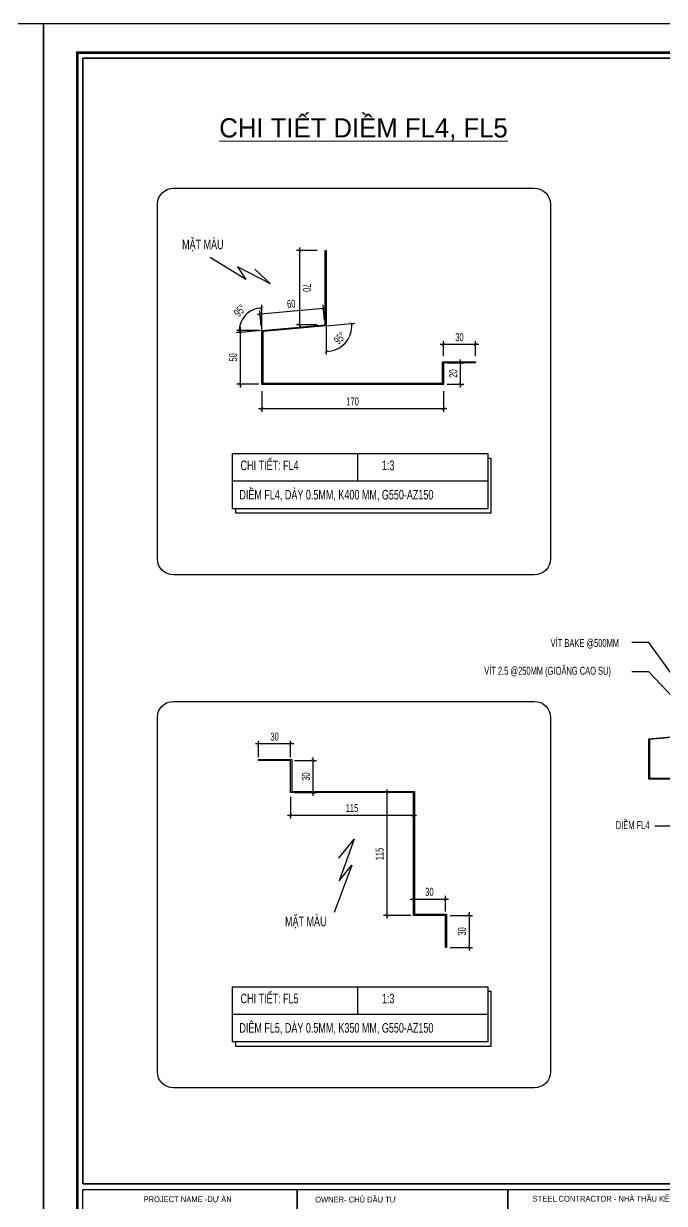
# Model space of a CAD drawing. Header units: inches. Extents: x 2 to 32666, y -5537 to 22.
# Drawn here: x 19611.6 to 19811.6, y -4073 to -3704.5 of the extents above; entities that cross this region are included whole.
import ezdxf
from ezdxf.enums import TextEntityAlignment as Align

# ---------------------------------------------------------------- set-up
doc = ezdxf.new("R2010")
doc.units = ezdxf.units.IN
doc.header["$MEASUREMENT"] = 0
doc.layers.get('Defpoints').update_dxf_attribs({"lineweight": 9})
for name, color, linetype in [('2', 2, 'Continuous'), ('3', 3, 'Continuous'), ('4', 4, 'Continuous'), ('6', 6, 'Continuous'), ('7', 7, 'Continuous'), ('9', 9, 'Continuous'), ('BAO KHUNG', 31, 'Continuous'), ('DIM', 8, 'Continuous'), ('NET IN', 3, 'Continuous')]:
    doc.layers.add(name, color=color, linetype=linetype)
doc.layers.add('_TEXT', color=3, linetype='Continuous', lineweight=13)
doc.layers.add('Cover text', color=7, linetype='Continuous', true_color=0x52370f)
doc.styles.add('ST1', font='vnshx.shx', dxfattribs={"width": 0.7})
doc.styles.add('ST1H', font='vnshxh.shx', dxfattribs={"width": 0.7})
doc.styles.add('ST3', font='VHAVANB.TTF')
doc.styles.get("Standard").update_dxf_attribs({"font": 'arial.ttf'})
doc.styles.add('TIEU DE', font='Vharialn.ttf')
doc.dimstyles.new('3', dxfattribs={"dimtxt": 2.5, "dimasz": 1, "dimexe": 1, "dimexo": 0, "dimgap": 1, "dimtad": 1, "dimdec": 0, "dimlfac": 3, "dimzin": 0, "dimdsep": 46, "dimtxsty": 'ST1', "dimblk": 'ARCHTICK', "dimcen": 1, "dimdle": 1, "dimclrd": 8, "dimclre": 8, "dimclrt": 3, "dimadec": 0, "dimazin": 0, "dimtfac": 1, "dimtdec": 0, "dimtix": 1, "dimtofl": 0, "dimtmove": 1, "dimatfit": 3, "dimldrblk": 'DOT', "dimfxl": 0.18, "dimtfill": 1, "dimtolj": 1, "dimtzin": 0, "dimlwd": -1, "dimlwe": -1, "dimarcsym": 2})
doc.dimstyles.new('4', dxfattribs={"dimtxt": 2.5, "dimasz": 1, "dimexe": 1, "dimexo": 0, "dimgap": 1, "dimtad": 1, "dimdec": 0, "dimlfac": 4, "dimzin": 0, "dimdsep": 46, "dimtxsty": 'ST1', "dimblk": 'ARCHTICK', "dimcen": 1, "dimdle": 1, "dimclrd": 8, "dimclre": 8, "dimclrt": 3, "dimadec": 0, "dimazin": 0, "dimtfac": 1, "dimtdec": 0, "dimtix": 1, "dimtmove": 1, "dimatfit": 3, "dimldrblk": 'OPEN30', "dimfxl": 0.18, "dimtfill": 1, "dimtolj": 1, "dimtzin": 0, "dimlwd": -1, "dimlwe": -1, "dimarcsym": 2})

# ---------------------------------------------------------------- blocks, each defined once
blk = doc.blocks.new('kt kien truc 1')
at = {"layer": '2', "color": 157, "linetype": 'Continuous'}
blk.add_lwpolyline([(0, 420), (594, 420), (594, 0), (0, 0)], close=True, dxfattribs=at)
at = {"layer": '7', "color": 147, "linetype": 'Continuous'}
blk.add_lwpolyline([(12.33, 57.61), (581.67, 57.61), (581.67, 409.19), (12.33, 409.19)], close=True, dxfattribs=at)
at = {"layer": 'BAO KHUNG', "color": 167, "linetype": 'Continuous', "const_width": 0.871}
blk.add_lwpolyline([(10.59, 9.07), (583.41, 9.07), (583.41, 410.93), (10.59, 410.93)], close=True, dxfattribs=at)
at = {"layer": 'BAO KHUNG', "color": 7}
for points in [[(12.33, 55.81), (79.28, 55.81), (79.28, 10.81), (12.33, 10.81)], [(79.28, 55.81), (144.95, 55.81), (144.95, 10.81), (79.28, 10.81)], [(144.95, 55.81), (285.8, 55.81), (285.8, 10.81), (144.95, 10.81)]]:
    blk.add_lwpolyline(points, close=True, dxfattribs=at)
at = {"layer": 'BAO KHUNG', "color": 7, "linetype": 'Continuous', "width": 0.9}
blk.add_text('PROJECT NAME -DỰ ÁN ', height=1.8, dxfattribs=at).set_placement((45.37, 51.89), align=Align.CENTER)
for s, p in [(' OWNER- CHỦ ĐẦU TƯ', (84.21, 51.79)), ('STEEL CONTRACTOR - NHÀ THẦU KẾT CẤU THÉP', (152.72, 52.05))]:
    blk.add_text(s, height=1.8, dxfattribs=at).set_placement(p)
at = {"layer": 'Cover text', "ltscale": 0.5, "style": 'TIEU DE'}
for tag, p in [('TENBANVE', (45.93, 14.6)), ('STT', (555.05, 15.58))]:
    blk.add_attdef(tag, text='', height=2, dxfattribs=at).set_placement(p, align=Align.MIDDLE_CENTER)
blk = doc.blocks.new('_ArchTick')
at = {"color": 0, "linetype": 'ByBlock', "const_width": 0.15}
blk.add_lwpolyline([(-0.5, -0.5), (0.5, 0.5)], dxfattribs=at)
blk = doc.blocks.new('_Open30')
at = {"color": 0, "linetype": 'ByBlock', "lineweight": -2}
for p, q in [((-1, 0.27), (0, 0)), ((0, 0), (-1, -0.27)), ((0, 0), (-1, 0))]:
    blk.add_line(p, q, dxfattribs=at)
blk = doc.blocks.new('*D6226')
at = {"layer": 'Defpoints', "color": 0, "transparency": 16777216}
for p in [(19697.79, -3775.44), (19703.23, -3775.44), (19703.23, -3798.61)]:
    blk.add_point(p, dxfattribs=at)
at = {"layer": 'DIM', "color": 8, "linetype": 'Continuous', "transparency": 16777216}
for p, q in [((19703.23, -3775.44), (19696.79, -3775.44)), ((19697.79, -3799.61), (19697.79, -3774.44)), ((19703.23, -3798.61), (19696.79, -3798.61))]:
    blk.add_line(p, q, dxfattribs=at)
at = {"layer": 'DIM', "color": 8, "transparency": 16777216}
for p, rotation in [((19697.79, -3775.44), 90.00102498507002), ((19697.79, -3798.61), 270.00102498507)]:
    blk.add_blockref('_ArchTick', p, dxfattribs=dict(at, rotation=rotation))
at = {"layer": 'DIM', "color": 3, "transparency": 16777216, "insert": (19700.04, -3787.02), "char_height": 2.5, "attachment_point": 5, "rotation": 270.001, "style": 'ST1', "bg_fill": 3, "box_fill_scale": 1.25, "bg_fill_color": 256, "bg_fill_true_color": 13158600, "bg_fill_transparency": 0}
blk.add_mtext('\\A1;70', dxfattribs=at)
blk = doc.blocks.new('_Dot')
at = {"color": 0, "linetype": 'ByBlock', "lineweight": -2}
blk.add_line((-0.5, 0), (-1, 0), dxfattribs=at)
at = {"color": 0, "linetype": 'ByBlock', "const_width": 0.5}
blk.add_lwpolyline([(-0.25, 0, 1), (0.25, 0, 1)], format="xyb", close=True, dxfattribs=at)
blk = doc.blocks.new('*D6227')
at = {"layer": 'Defpoints', "color": 0, "transparency": 16777216}
for p in [(19705.24, -3793.4), (19685.81, -3798.95), (19705.58, -3797.16)]:
    blk.add_point(p, dxfattribs=at)
at = {"layer": 'DIM', "color": 8, "linetype": 'Continuous', "transparency": 16777216}
for p, q in [((19684.47, -3795.28), (19706.24, -3793.31)), ((19685.81, -3798.95), (19685.38, -3794.19)), ((19705.58, -3797.16), (19705.15, -3792.41))]:
    blk.add_line(p, q, dxfattribs=at)
at = {"layer": 'DIM', "color": 8, "transparency": 16777216}
for p, rotation in [((19685.47, -3795.19), 185.1690036118226), ((19705.24, -3793.4), 5.169003611822617)]:
    blk.add_blockref('_ArchTick', p, dxfattribs=dict(at, rotation=rotation))
at = {"layer": 'DIM', "color": 3, "transparency": 16777216, "insert": (19695.15, -3792.06), "char_height": 2.5, "attachment_point": 5, "rotation": 5.169, "style": 'ST1', "bg_fill": 3, "box_fill_scale": 1.25, "bg_fill_color": 256, "bg_fill_true_color": 13158600, "bg_fill_transparency": 0}
blk.add_mtext('\\A1;60', dxfattribs=at)
blk = doc.blocks.new('*D6228')
at = {"layer": 'Defpoints', "color": 0, "transparency": 16777216}
for p in [(19685, -3800.39), (19679.21, -3817.2), (19685, -3817.2)]:
    blk.add_point(p, dxfattribs=at)
at = {"layer": 'DIM', "color": 8, "linetype": 'Continuous', "transparency": 16777216}
for p, q in [((19685, -3800.39), (19678.21, -3800.39)), ((19679.21, -3799.39), (19679.21, -3818.2)), ((19685, -3817.2), (19678.21, -3817.2))]:
    blk.add_line(p, q, dxfattribs=at)
at = {"layer": 'DIM', "color": 8, "transparency": 16777216}
for p, rotation in [((19679.21, -3800.39), 90), ((19679.21, -3817.2), 270)]:
    blk.add_blockref('_ArchTick', p, dxfattribs=dict(at, rotation=rotation))
at = {"layer": 'DIM', "color": 3, "transparency": 16777216, "insert": (19676.96, -3808.8), "char_height": 2.5, "attachment_point": 5, "rotation": 90, "style": 'ST1', "bg_fill": 3, "box_fill_scale": 1.25, "bg_fill_color": 256, "bg_fill_true_color": 13158600, "bg_fill_transparency": 0}
blk.add_mtext('\\A1;50', dxfattribs=at)
blk = doc.blocks.new('*D6229')
at = {"layer": 'Defpoints', "color": 0, "transparency": 16777216}
for p in [(19685.94, -3819.38), (19742.67, -3819.38), (19742.67, -3824.8)]:
    blk.add_point(p, dxfattribs=at)
at = {"layer": 'DIM', "color": 8, "linetype": 'Continuous', "transparency": 16777216}
for p, q in [((19685.94, -3819.38), (19685.94, -3825.8)), ((19742.67, -3819.38), (19742.67, -3825.8)), ((19684.94, -3824.8), (19743.67, -3824.8))]:
    blk.add_line(p, q, dxfattribs=at)
at = {"layer": 'DIM', "color": 8, "transparency": 16777216, "rotation": 180}
blk.add_blockref('_ArchTick', (19685.94, -3824.8), dxfattribs=at)
at = {"layer": 'DIM', "color": 8, "transparency": 16777216}
blk.add_blockref('_ArchTick', (19742.67, -3824.8), dxfattribs=at)
at = {"layer": 'DIM', "color": 3, "transparency": 16777216, "insert": (19714.31, -3822.55), "char_height": 2.5, "attachment_point": 5, "style": 'ST1', "bg_fill": 3, "box_fill_scale": 1.25, "bg_fill_color": 256, "bg_fill_true_color": 13158600, "bg_fill_transparency": 0}
blk.add_mtext('\\A1;170', dxfattribs=at)
blk = doc.blocks.new('*D6230')
at = {"layer": 'DIM', "color": 8, "linetype": 'Continuous', "transparency": 16777216}
for p, q in [((19747.99, -3818.2), (19747.99, -3809.48)), ((19743.81, -3810.48), (19748.99, -3810.48)), ((19743.81, -3817.2), (19748.99, -3817.2))]:
    blk.add_line(p, q, dxfattribs=at)
at = {"layer": 'DIM', "color": 8, "transparency": 16777216}
for p, rotation in [((19747.99, -3810.48), 90), ((19747.99, -3817.2), 270)]:
    blk.add_blockref('_ArchTick', p, dxfattribs=dict(at, rotation=rotation))
at = {"layer": 'DIM', "color": 3, "transparency": 16777216, "insert": (19745.74, -3813.84), "char_height": 2.5, "attachment_point": 5, "rotation": 90, "style": 'ST1', "bg_fill": 3, "box_fill_scale": 1.25, "bg_fill_color": 256, "bg_fill_true_color": 13158600, "bg_fill_transparency": 0}
blk.add_mtext('\\A1;20', dxfattribs=at)
at = {"layer": 'Defpoints', "color": 0, "transparency": 16777216}
for p in [(19743.81, -3810.48), (19747.99, -3810.48), (19743.81, -3817.2)]:
    blk.add_point(p, dxfattribs=at)
blk = doc.blocks.new('*D6231')
at = {"layer": 'Defpoints', "color": 0, "transparency": 16777216}
for p in [(19742.67, -3804.74), (19742.67, -3808.4), (19752.67, -3808.4)]:
    blk.add_point(p, dxfattribs=at)
at = {"layer": 'DIM', "color": 8, "linetype": 'Continuous', "transparency": 16777216}
for p, q in [((19753.67, -3804.74), (19741.67, -3804.74)), ((19742.67, -3808.4), (19742.67, -3803.74)), ((19752.67, -3808.4), (19752.67, -3803.74))]:
    blk.add_line(p, q, dxfattribs=at)
at = {"layer": 'DIM', "color": 8, "transparency": 16777216, "rotation": 180}
blk.add_blockref('_ArchTick', (19742.67, -3804.74), dxfattribs=at)
at = {"layer": 'DIM', "color": 8, "transparency": 16777216}
blk.add_blockref('_ArchTick', (19752.67, -3804.74), dxfattribs=at)
at = {"layer": 'DIM', "color": 3, "transparency": 16777216, "insert": (19747.67, -3802.49), "char_height": 2.5, "attachment_point": 5, "style": 'ST1', "bg_fill": 3, "box_fill_scale": 1.25, "bg_fill_color": 256, "bg_fill_true_color": 13158600, "bg_fill_transparency": 0}
blk.add_mtext('\\A1;30', dxfattribs=at)
blk = doc.blocks.new('*D6232')
at = {"layer": 'Defpoints', "color": 0, "transparency": 16777216}
for p in [(19706.05, -3775.44), (19686.27, -3800.7)]:
    blk.add_point(p, dxfattribs=at)
at = {"layer": 'DIM', "color": 8, "linetype": 'Continuous', "transparency": 16777216}
for q in [(19715.01, -3798.1), (19706.05, -3807.91)]:
    blk.add_line((19706.05, -3798.92), q, dxfattribs=at)
blk.add_arc((19706.05, -3798.92), 8, 270.001, 5.169, dxfattribs=at)
at = {"layer": 'DIM', "color": 8, "transparency": 16777216}
for p, rotation in [((19714.01, -3798.19), 95.16900339881761), ((19706.05, -3806.91), 180.0010249850478)]:
    blk.add_blockref('_ArchTick', p, dxfattribs=dict(at, rotation=rotation))
at = {"layer": 'DIM', "color": 3, "transparency": 16777216, "insert": (19710.29, -3802.79), "char_height": 2.5, "attachment_point": 5, "rotation": 47.585, "style": 'ST1', "bg_fill": 3, "box_fill_scale": 1.25, "bg_fill_color": 256, "bg_fill_true_color": 13158600, "bg_fill_transparency": 0}
blk.add_mtext('\\A1;95°', dxfattribs=at)
at = {"layer": 'Defpoints', "color": 0, "transparency": 16777216}
for p in [(19706.05, -3798.92), (19706.05, -3798.92), (19710.25, -3805.72)]:
    blk.add_point(p, dxfattribs=at)
blk = doc.blocks.new('*D6233')
at = {"layer": 'Defpoints', "color": 0, "transparency": 16777216}
for p in [(19705.71, -3798.61), (19685.94, -3800.39), (19685.94, -3800.39), (19685.94, -3817.2)]:
    blk.add_point(p, dxfattribs=at)
at = {"layer": 'DIM', "color": 8, "linetype": 'Continuous', "transparency": 16777216}
for q in [(19685.94, -3792.4), (19677.98, -3801.11)]:
    blk.add_line((19685.94, -3800.39), q, dxfattribs=at)
blk.add_arc((19685.94, -3800.39), 6.99, 90, 185.169, dxfattribs=at)
at = {"layer": 'DIM', "color": 8, "transparency": 16777216}
for p, rotation in [((19685.94, -3793.4), 2.671665932429354e-12), ((19678.98, -3801.02), 275.1690036118312)]:
    blk.add_blockref('_ArchTick', p, dxfattribs=dict(at, rotation=rotation))
at = {"layer": 'DIM', "color": 3, "transparency": 16777216, "insert": (19679.12, -3794.16), "char_height": 2.5, "attachment_point": 5, "rotation": 47.5845, "style": 'ST1', "bg_fill": 3, "box_fill_scale": 1.25, "bg_fill_color": 256, "bg_fill_true_color": 13158600, "bg_fill_transparency": 0}
blk.add_mtext('\\A1;95°', dxfattribs=at)
at = {"layer": 'Defpoints', "color": 0, "transparency": 16777216}
blk.add_point((19682.27, -3794.45), dxfattribs=at)
blk = doc.blocks.new('*D6234')
at = {"layer": 'Defpoints', "color": 0, "transparency": 16777216}
for p in [(19684.96, -3929.52), (19684.96, -3933.64), (19694.96, -3933.64)]:
    blk.add_point(p, dxfattribs=at)
at = {"layer": 'DIM', "color": 8, "linetype": 'Continuous', "transparency": 16777216}
for p, q in [((19695.96, -3929.52), (19683.96, -3929.52)), ((19684.96, -3933.64), (19684.96, -3928.52)), ((19694.96, -3933.64), (19694.96, -3928.52))]:
    blk.add_line(p, q, dxfattribs=at)
at = {"layer": 'DIM', "color": 8, "transparency": 16777216, "rotation": 180}
blk.add_blockref('_ArchTick', (19684.96, -3929.52), dxfattribs=at)
at = {"layer": 'DIM', "color": 8, "transparency": 16777216}
blk.add_blockref('_ArchTick', (19694.96, -3929.52), dxfattribs=at)
at = {"layer": 'DIM', "color": 3, "transparency": 16777216, "insert": (19689.96, -3927.27), "char_height": 2.5, "attachment_point": 5, "style": 'ST1', "bg_fill": 3, "box_fill_scale": 1.25, "bg_fill_color": 256, "bg_fill_true_color": 13158600, "bg_fill_transparency": 0}
blk.add_mtext('\\A1;30', dxfattribs=at)
blk = doc.blocks.new('*D6235')
at = {"layer": 'Defpoints', "color": 0, "transparency": 16777216}
for p in [(19696.12, -3934.73), (19702, -3934.73), (19696.12, -3944.73)]:
    blk.add_point(p, dxfattribs=at)
at = {"layer": 'DIM', "color": 8, "linetype": 'Continuous', "transparency": 16777216}
for p, q in [((19696.12, -3934.73), (19703, -3934.73)), ((19702, -3945.73), (19702, -3933.73)), ((19696.12, -3944.73), (19703, -3944.73))]:
    blk.add_line(p, q, dxfattribs=at)
at = {"layer": 'DIM', "color": 8, "transparency": 16777216}
for p, rotation in [((19702, -3934.73), 90), ((19702, -3944.73), 270)]:
    blk.add_blockref('_ArchTick', p, dxfattribs=dict(at, rotation=rotation))
at = {"layer": 'DIM', "color": 3, "transparency": 16777216, "insert": (19699.75, -3939.73), "char_height": 2.5, "attachment_point": 5, "rotation": 90, "style": 'ST1', "bg_fill": 3, "box_fill_scale": 1.25, "bg_fill_color": 256, "bg_fill_true_color": 13158600, "bg_fill_transparency": 0}
blk.add_mtext('\\A1;30', dxfattribs=at)
blk = doc.blocks.new('*D6236')
at = {"layer": 'Defpoints', "color": 0, "transparency": 16777216}
for p in [(19694.96, -3946.06), (19733.29, -3946.06), (19733.29, -3951.79)]:
    blk.add_point(p, dxfattribs=at)
at = {"layer": 'DIM', "color": 8, "linetype": 'Continuous', "transparency": 16777216}
for p, q in [((19694.96, -3946.06), (19694.96, -3952.79)), ((19733.29, -3946.06), (19733.29, -3952.79)), ((19693.96, -3951.79), (19734.29, -3951.79))]:
    blk.add_line(p, q, dxfattribs=at)
at = {"layer": 'DIM', "color": 8, "transparency": 16777216, "rotation": 180}
blk.add_blockref('_ArchTick', (19694.96, -3951.79), dxfattribs=at)
at = {"layer": 'DIM', "color": 8, "transparency": 16777216}
blk.add_blockref('_ArchTick', (19733.29, -3951.79), dxfattribs=at)
at = {"layer": 'DIM', "color": 3, "transparency": 16777216, "insert": (19714.12, -3949.54), "char_height": 2.5, "attachment_point": 5, "style": 'ST1', "bg_fill": 3, "box_fill_scale": 1.25, "bg_fill_color": 256, "bg_fill_true_color": 13158600, "bg_fill_transparency": 0}
blk.add_mtext('\\A1;115', dxfattribs=at)
blk = doc.blocks.new('*D6237')
at = {"layer": 'Defpoints', "color": 0, "transparency": 16777216}
for p in [(19732.53, -3944.73), (19724.98, -3983.07), (19732.53, -3983.07)]:
    blk.add_point(p, dxfattribs=at)
at = {"layer": 'DIM', "color": 8, "linetype": 'Continuous', "transparency": 16777216}
for p, q in [((19732.53, -3944.73), (19723.98, -3944.73)), ((19724.98, -3943.73), (19724.98, -3984.07)), ((19732.53, -3983.07), (19723.98, -3983.07))]:
    blk.add_line(p, q, dxfattribs=at)
at = {"layer": 'DIM', "color": 8, "transparency": 16777216}
for p, rotation in [((19724.98, -3944.73), 90), ((19724.98, -3983.07), 270)]:
    blk.add_blockref('_ArchTick', p, dxfattribs=dict(at, rotation=rotation))
at = {"layer": 'DIM', "color": 3, "transparency": 16777216, "insert": (19722.73, -3963.9), "char_height": 2.5, "attachment_point": 5, "rotation": 90, "style": 'ST1', "bg_fill": 3, "box_fill_scale": 1.25, "bg_fill_color": 256, "bg_fill_true_color": 13158600, "bg_fill_transparency": 0}
blk.add_mtext('\\A1;115', dxfattribs=at)
blk = doc.blocks.new('*D6238')
at = {"layer": 'Defpoints', "color": 0, "transparency": 16777216}
for p in [(19743.29, -3977.98), (19733.29, -3981.82), (19743.29, -3981.82)]:
    blk.add_point(p, dxfattribs=at)
at = {"layer": 'DIM', "color": 8, "linetype": 'Continuous', "transparency": 16777216}
for p, q in [((19732.29, -3977.98), (19744.29, -3977.98)), ((19733.29, -3981.82), (19733.29, -3976.98)), ((19743.29, -3981.82), (19743.29, -3976.98))]:
    blk.add_line(p, q, dxfattribs=at)
at = {"layer": 'DIM', "color": 8, "transparency": 16777216, "rotation": 180}
blk.add_blockref('_ArchTick', (19733.29, -3977.98), dxfattribs=at)
at = {"layer": 'DIM', "color": 8, "transparency": 16777216}
blk.add_blockref('_ArchTick', (19743.29, -3977.98), dxfattribs=at)
at = {"layer": 'DIM', "color": 3, "transparency": 16777216, "insert": (19738.29, -3975.73), "char_height": 2.5, "attachment_point": 5, "style": 'ST1', "bg_fill": 3, "box_fill_scale": 1.25, "bg_fill_color": 256, "bg_fill_true_color": 13158600, "bg_fill_transparency": 0}
blk.add_mtext('\\A1;30', dxfattribs=at)
blk = doc.blocks.new('*D6239')
at = {"layer": 'Defpoints', "color": 0, "transparency": 16777216}
for p in [(19744.8, -3983.07), (19744.8, -3993.07), (19750.7, -3993.07)]:
    blk.add_point(p, dxfattribs=at)
at = {"layer": 'DIM', "color": 8, "linetype": 'Continuous', "transparency": 16777216}
for p, q in [((19744.8, -3983.07), (19751.7, -3983.07)), ((19750.7, -3982.07), (19750.7, -3994.07)), ((19744.8, -3993.07), (19751.7, -3993.07))]:
    blk.add_line(p, q, dxfattribs=at)
at = {"layer": 'DIM', "color": 8, "transparency": 16777216}
for p, rotation in [((19750.7, -3983.07), 90), ((19750.7, -3993.07), 270)]:
    blk.add_blockref('_ArchTick', p, dxfattribs=dict(at, rotation=rotation))
at = {"layer": 'DIM', "color": 3, "transparency": 16777216, "insert": (19748.45, -3988.07), "char_height": 2.5, "attachment_point": 5, "rotation": 90, "style": 'ST1', "bg_fill": 3, "box_fill_scale": 1.25, "bg_fill_color": 256, "bg_fill_true_color": 13158600, "bg_fill_transparency": 0}
blk.add_mtext('\\A1;30', dxfattribs=at)

msp = doc.modelspace()

# ---------------------------------------------------------------- linework, layer by layer
at = {"color": 9}
for p, q in [((19715.8053, -3838.8116), (19715.8053, -3847.4362)), ((19715.8053, -4005.3543), (19715.8053, -4013.9789))]:
    msp.add_line(p, q, dxfattribs=at)
at = {"layer": '4'}
msp.add_lwpolyline([(19710.0136, -3965.2216), (19714.7881, -3959.3041), (19710.121, -3972.2877), (19714.0428, -3967.3883), (19708.5915, -3982.2042)], dxfattribs=at)
at = {"layer": '6'}
for points in [[(19752.6701, -3810.482), (19742.6701, -3810.482), (19742.6701, -3817.2042), (19685.9414, -3817.2042), (19685.9414, -3800.3949), (19705.7123, -3798.6064), (19705.7119, -3775.4355), (19706.0452, -3775.4355), (19706.0457, -3798.915), (19686.2747, -3800.7035), (19686.2747, -3816.8709), (19742.3368, -3816.8709), (19742.3368, -3810.1487), (19752.6701, -3810.1487)], [(19856.8277, -3935.4592), (19849.3277, -3935.4592), (19849.3277, -3940.5009), (19806.7812, -3940.5009), (19806.7812, -3927.8939), (19821.6093, -3926.5525), (19821.609, -3909.1744), (19821.859, -3909.1744), (19821.8594, -3926.784), (19807.0312, -3928.1254), (19807.0312, -3940.2509), (19849.0777, -3940.2509), (19849.0777, -3935.2092), (19856.8277, -3935.2092)], [(19743.289, -3993.0675), (19743.289, -3983.0675), (19733.289, -3983.0675), (19733.289, -3944.7342), (19694.9556, -3944.7342), (19694.9556, -3934.7342), (19684.9556, -3934.7342), (19684.9556, -3934.4009), (19695.289, -3934.4009), (19695.289, -3944.4009), (19733.6223, -3944.4009), (19733.6223, -3982.7342), (19743.6223, -3982.7342), (19743.6223, -3993.0675)]]:
    msp.add_lwpolyline(points, close=True, dxfattribs=at)
at = {"layer": '9'}
msp.add_lwpolyline([(19658.3663, -3916.2229), (19771.0565, -3916.2229, -0.41421356), (19776.0565, -3921.2229), (19776.0565, -4031.9583, -0.41421356), (19771.0565, -4036.9583), (19658.3663, -4036.9583, -0.41421356), (19653.3663, -4031.9583), (19653.3663, -3921.2229, -0.41421356)], format="xyb", close=True, dxfattribs=at)
at = {"layer": 'DIM'}
msp.add_lwpolyline([(19630.1005, -3715.3349), (20199.4384, -3715.3349), (20199.4384, -4066.9148), (19630.1005, -4066.9148)], close=True, dxfattribs=at)
at = {"layer": 'NET IN'}
for points in [[(19023.7695, -3704.5249), (19617.7695, -3704.5249), (19617.7695, -4124.5249), (19023.7695, -4124.5249)], [(19617.7695, -3704.5249), (20211.7695, -3704.5249), (20211.7695, -4124.5249), (19617.7695, -4124.5249)]]:
    msp.add_lwpolyline(points, close=True, dxfattribs=at)

# ---------------------------------------------------------------- block references
at = {"layer": '3'}
for p in [(19023.7695, -4124.5249), (19617.7695, -4124.5249)]:
    msp.add_blockref('kt kien truc 1', p, dxfattribs=at)

# ---------------------------------------------------------------- texts
at = {"layer": '3', "style": 'ST1H', "width": 0.7}
for s, height, p in [('diÒm fl4, dµy 0.5mm, K400 mm, g550-az150', 3, (19678.9716, -3853.1696)), ('vÝt bake @500mm', 2.5, (19776.1137, -3899.2477)), ('vÝt 2.5 @250mm (gio¨ng cao su)', 2.5, (19755.3908, -3907.9099)), ('diÒm fl4', 2.5, (19796.4524, -3956.1401)), ('diÒm fl5, dµy 0.5mm, K350 mm, g550-az150', 3, (19678.9716, -4019.7123))]:
    msp.add_text(s, height=height, dxfattribs=at).set_placement(p)
at = {"layer": '_TEXT', "style": 'ST3'}
msp.add_text('%%Uchi tiÕt diÒm fl4, fl5', height=6, dxfattribs=at).set_placement((19672.6733, -3740.0848))

# ---------------------------------------------------------------- leaders
at = {"layer": 'DIM'}
for points in [[(19821.3231, -3918.0716), (19806.7757, -3897.7959), (19801.4336, -3897.7959)], [(19819.7697, -3920.7736), (19806.7438, -3907.0026), (19801.4765, -3907.0026)], [(19821.2778, -3940.0009), (19814.5306, -3955.1668), (19808.6506, -3955.1668)]]:
    msp.add_leader(points, dimstyle='4', override={"dimgap": 1, "dimtad": 0}, dxfattribs=at)

# ---------------------------------------------------------------- next in the draw order: texts
at = {"layer": '3', "char_height": 3, "attachment_point": 4, "style": 'ST1H', "bg_fill": 2}
for s, insert in [('\\A1;mÆt mµu', (19693.2149, -3985.2816)), ('\\A1;CHI TIÕT: fl5', (19679.3327, -4009.0687))]:
    msp.add_mtext(s, dxfattribs=dict(at, insert=insert))

# ---------------------------------------------------------------- next in the draw order: dimensions: what is measured, and where the dimension line sits
at = {"layer": 'DIM'}
for p1, p2, distance, picture, middle in [((19703.2321, -3798.6064), (19703.2317, -3775.4356), 5.4402, '*D6226', (19700.0417, -3787.0211)), ((19694.9556, -3933.6375), (19684.9556, -3933.6375), -4.1149, '*D6234', (19689.9556, -3927.2726))]:
    dim = msp.add_aligned_dim(p1=p1, p2=p2, distance=distance, dimstyle='3', dxfattribs=at)
    dim.commit()
    dim.dimension.update_dxf_attribs({"geometry": picture, "text_midpoint": middle})

# ---------------------------------------------------------------- next in the draw order: linework, layer by layer
at = {"color": 9}
for points in [[(19676.8632, -4005.3543), (19756.475, -4005.3543), (19756.475, -4022.6035), (19676.8632, -4022.6035)], [(19676.8632, -4005.3543), (19756.475, -4005.3543), (19756.475, -4013.9789), (19676.8632, -4013.9789)]]:
    msp.add_lwpolyline(points, close=True, dxfattribs=at)
msp.add_lwpolyline([(19756.475, -4006.7749), (19757.4977, -4006.7749), (19757.4977, -4024.0241), (19677.8858, -4024.0241), (19677.8858, -4022.6035)], dxfattribs=at)

# ---------------------------------------------------------------- next in the draw order: dimensions: what is measured, and where the dimension line sits
at = {"layer": 'DIM'}
for p1, p2, distance, picture, middle in [((19685.8107, -3798.9505), (19705.5817, -3797.162), 3.7751, '*D6227', (19695.1534, -3792.0557)), ((19696.1195, -3944.7342), (19696.1195, -3934.7342), -5.8778, '*D6235', (19699.7473, -3939.7342))]:
    dim = msp.add_aligned_dim(p1=p1, p2=p2, distance=distance, dimstyle='3', dxfattribs=at)
    dim.commit()
    dim.dimension.update_dxf_attribs({"geometry": picture, "text_midpoint": middle})

# ---------------------------------------------------------------- next in the draw order: texts
at = {"layer": '3', "insert": (19723.4645, -4009.0687), "char_height": 3, "attachment_point": 4, "style": 'ST1H', "bg_fill": 2}
msp.add_mtext('\\A1;1:3', dxfattribs=at)

# ---------------------------------------------------------------- next in the draw order: dimensions: what is measured, and where the dimension line sits
at = {"layer": 'DIM'}
for p1, p2, distance, picture, middle in [((19684.9988, -3800.3949), (19684.9988, -3817.2042), -5.7877, '*D6228', (19676.9611, -3808.7996)), ((19694.9556, -3946.0616), (19733.289, -3946.0616), -5.7333, '*D6236', (19714.1223, -3949.5449))]:
    dim = msp.add_aligned_dim(p1=p1, p2=p2, distance=distance, dimstyle='3', dxfattribs=at)
    dim.commit()
    dim.dimension.update_dxf_attribs({"geometry": picture, "text_midpoint": middle})

# ---------------------------------------------------------------- next in the draw order: dimensions: what is measured, and where the dimension line sits
dim = msp.add_angular_dim_2l(base=(19710.2504, -3805.7168), line1=((19706.0452, -3775.4355), (19706.0457, -3798.915)), line2=((19706.0457, -3798.915), (19686.2747, -3800.7035)), dimstyle='3', dxfattribs=at)
dim.commit()
dim.dimension.update_dxf_attribs({"geometry": '*D6232', "text_midpoint": (19710.2882, -3802.7911)})
for p1, p2, distance, picture, middle in [((19685.9414, -3819.3798), (19742.6701, -3819.3798), -5.4163, '*D6229', (19714.3058, -3822.5461)), ((19732.5348, -3944.7342), (19732.5348, -3983.0675), -7.5574, '*D6237', (19722.7274, -3963.9009))]:
    dim = msp.add_aligned_dim(p1=p1, p2=p2, distance=distance, dimstyle='3', dxfattribs=at)
    dim.commit()
    dim.dimension.update_dxf_attribs({"geometry": picture, "text_midpoint": middle})

# ---------------------------------------------------------------- next in the draw order: linework, layer by layer
at = {"layer": '4'}
msp.add_lwpolyline([(19683.8232, -3781.2565), (19688.6895, -3785.8447), (19678.4061, -3780.5224), (19680.9769, -3784.4682), (19669.8075, -3777.5748)], dxfattribs=at)

# ---------------------------------------------------------------- next in the draw order: dimensions: what is measured, and where the dimension line sits
at = {"layer": 'DIM'}
dim = msp.add_angular_dim_2l(base=(19682.2655, -3794.4485), line1=((19685.9414, -3817.2042), (19685.9414, -3800.3949)), line2=((19685.9414, -3800.3949), (19705.7123, -3798.6064)), dimstyle='3', dxfattribs=at)
dim.commit()
dim.dimension.update_dxf_attribs({"geometry": '*D6233', "text_midpoint": (19679.1192, -3794.162)})
for p1, p2, distance, picture, middle in [((19743.8066, -3817.2042), (19743.8066, -3810.482), -4.1835, '*D6230', (19745.7401, -3813.8431)), ((19733.289, -3981.8246), (19743.289, -3981.8246), 3.844, '*D6238', (19738.289, -3975.7306))]:
    dim = msp.add_aligned_dim(p1=p1, p2=p2, distance=distance, dimstyle='3', dxfattribs=at)
    dim.commit()
    dim.dimension.update_dxf_attribs({"geometry": picture, "text_midpoint": middle})

# ---------------------------------------------------------------- next in the draw order: dimensions: what is measured, and where the dimension line sits
for p1, p2, distance, picture, middle in [((19752.6701, -3808.3984), (19742.6701, -3808.3984), -3.6597, '*D6231', (19747.6701, -3802.4887)), ((19744.797, -3983.0675), (19744.797, -3993.0675), 5.9026, '*D6239', (19748.4496, -3988.0675))]:
    dim = msp.add_aligned_dim(p1=p1, p2=p2, distance=distance, dimstyle='3', dxfattribs=at)
    dim.commit()
    dim.dimension.update_dxf_attribs({"geometry": picture, "text_midpoint": middle})

# ---------------------------------------------------------------- next in the draw order: linework, layer by layer
at = {"layer": '9'}
msp.add_lwpolyline([(19658.3663, -3755.9623), (19771.0565, -3755.9623, -0.41421356), (19776.0565, -3760.9623), (19776.0565, -3871.6977, -0.41421356), (19771.0565, -3876.6977), (19658.3663, -3876.6977, -0.41421356), (19653.3663, -3871.6977), (19653.3663, -3760.9623, -0.41421356)], format="xyb", close=True, dxfattribs=at)

# ---------------------------------------------------------------- next in the draw order: texts
at = {"layer": '3', "char_height": 3, "attachment_point": 4, "style": 'ST1H', "bg_fill": 2}
for s, insert in [('\\A1;mÆt mµu', (19661.0766, -3773.8163)), ('\\A1;CHI TIÕT: fl4', (19679.3327, -3842.526))]:
    msp.add_mtext(s, dxfattribs=dict(at, insert=insert))

# ---------------------------------------------------------------- next in the draw order: linework, layer by layer
at = {"color": 9}
for points in [[(19676.8632, -3838.8116), (19756.475, -3838.8116), (19756.475, -3856.0608), (19676.8632, -3856.0608)], [(19676.8632, -3838.8116), (19756.475, -3838.8116), (19756.475, -3847.4362), (19676.8632, -3847.4362)]]:
    msp.add_lwpolyline(points, close=True, dxfattribs=at)
msp.add_lwpolyline([(19756.475, -3840.2322), (19757.4977, -3840.2322), (19757.4977, -3857.4814), (19677.8858, -3857.4814), (19677.8858, -3856.0608)], dxfattribs=at)

# ---------------------------------------------------------------- next in the draw order: texts
at = {"layer": '3', "insert": (19723.4645, -3842.526), "char_height": 3, "attachment_point": 4, "style": 'ST1H', "bg_fill": 2}
msp.add_mtext('\\A1;1:3', dxfattribs=at)

doc.saveas('drawing.dxf')
